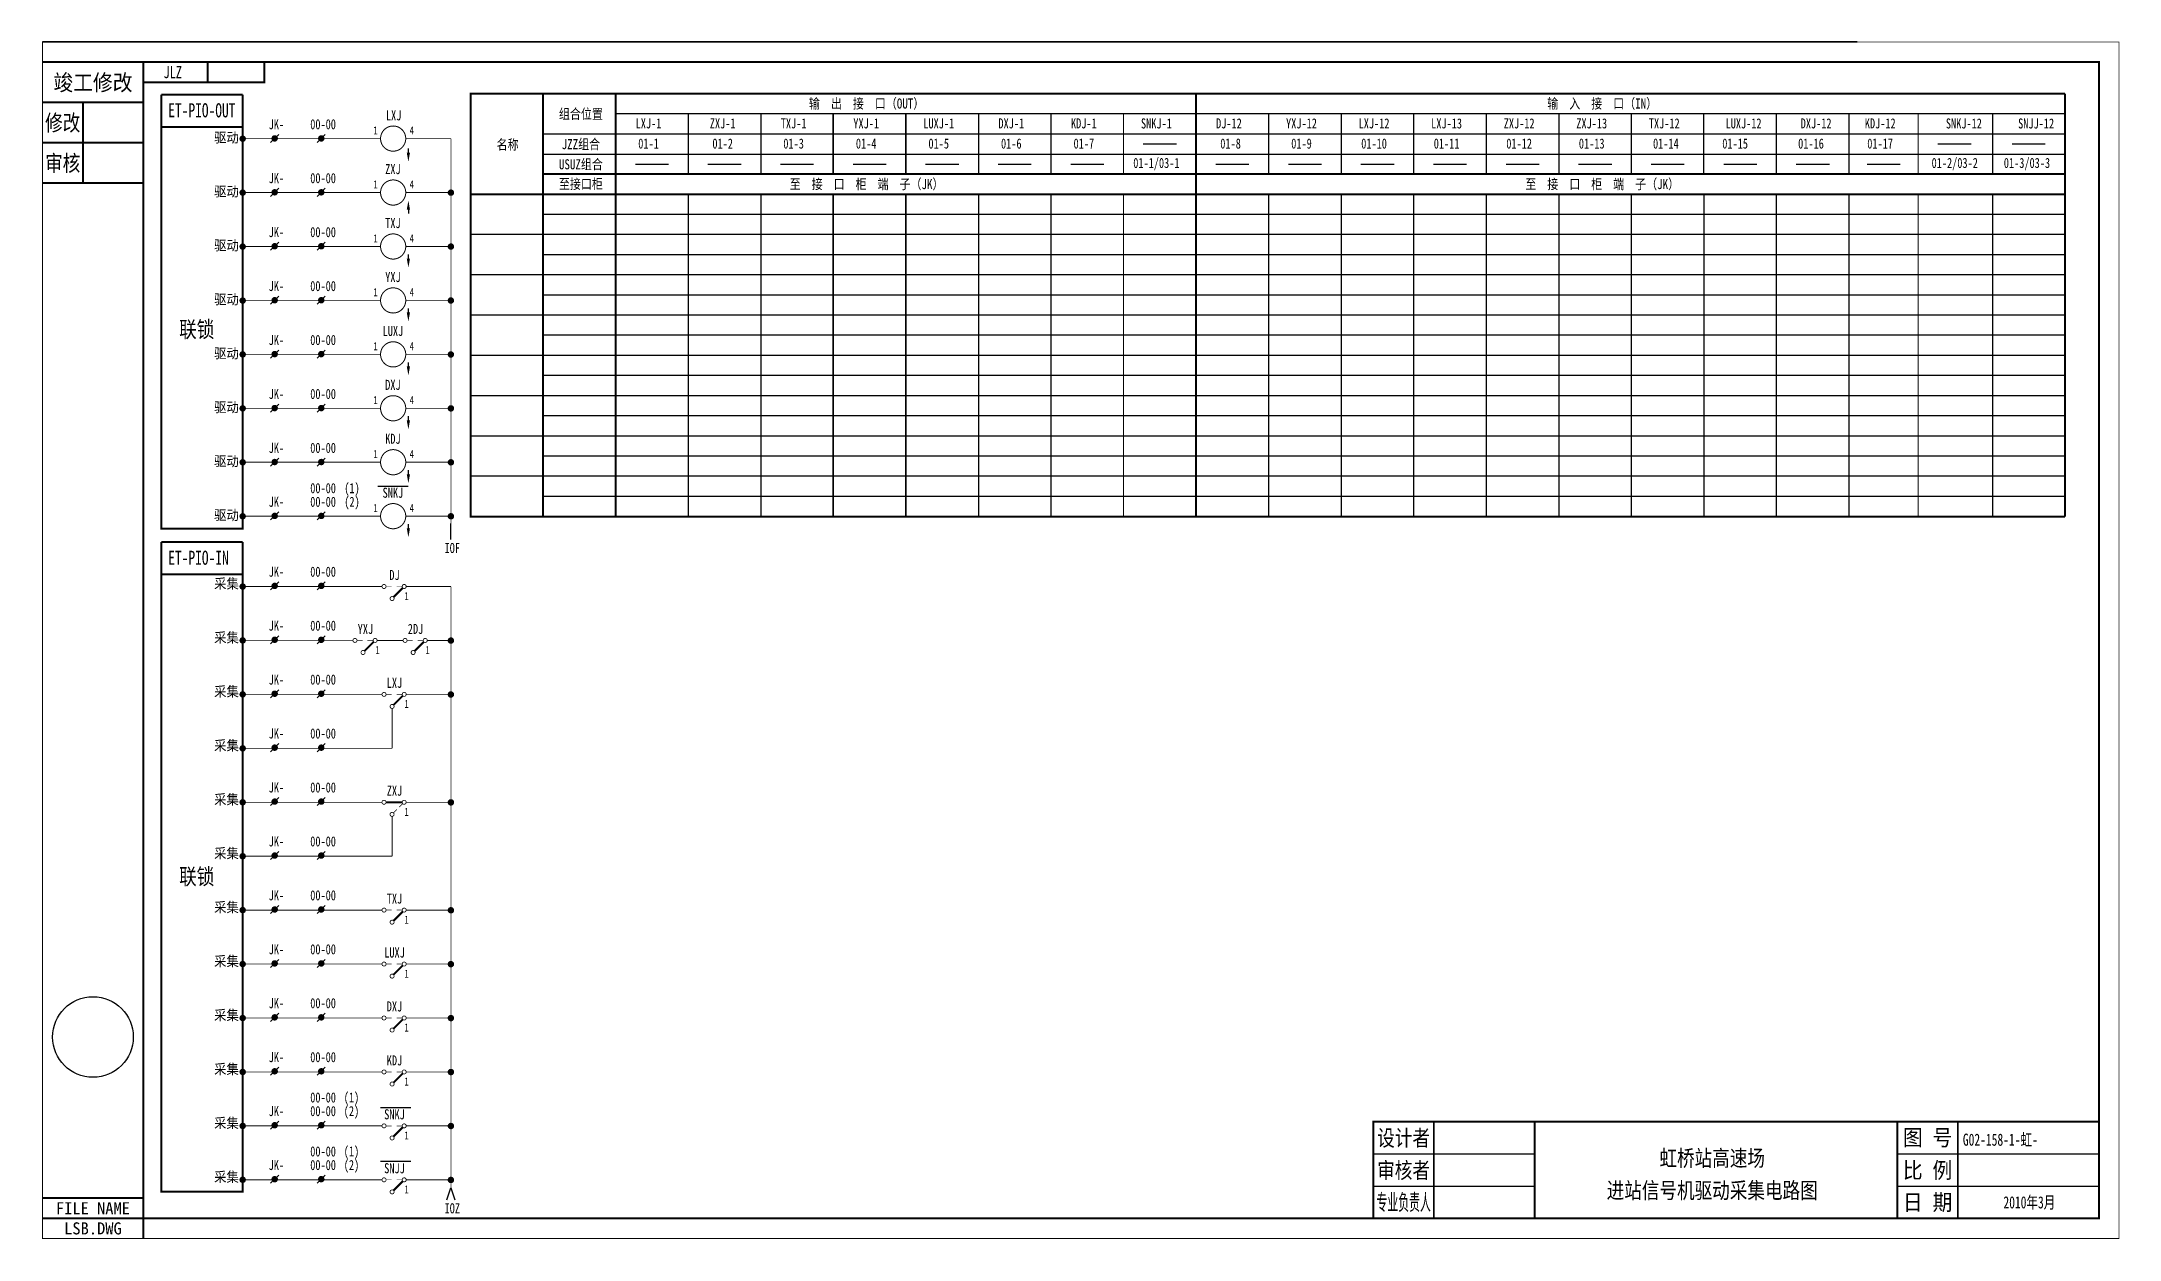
# Model space of a CAD drawing. Header units: millimetres. Extents: x -106 to 409, y -259 to 38.
import ezdxf
from ezdxf.enums import TextEntityAlignment as Align

# ---------------------------------------------------------------- set-up
doc = ezdxf.new("R2010")
doc.units = ezdxf.units.MM
doc.linetypes.add('DASHED', pattern=[0.75, 0.5, -0.25])
doc.layers.add('define', color=7, linetype='Continuous')
doc.styles.add('CHINESE', font='SimSun.ttf', dxfattribs={"width": 0.9})
doc.styles.add('ITALICC', font='txt', dxfattribs={"width": 0.75})
doc.styles.add('ST', font='SimSun.ttf')

# ---------------------------------------------------------------- blocks, each defined once
blk = doc.blocks.new('BZTB')
at = {"color": 7}
for p, q in [((0.23, 16), (40.23, 16)), ((130.23, 16), (180.23, 16)), ((0.23, 8), (40.23, 8)), ((130.23, 8), (180.23, 8))]:
    blk.add_line(p, q, dxfattribs=at)
at = {"color": 7, "const_width": 0.5}
blk.add_lwpolyline([(0.23, 0), (180.23, 0), (180.23, 24), (0.23, 24)], close=True, dxfattribs=at)
at = {"color": 7}
for points, const_width in [([(15.23, 24), (15.23, 0)], 0.4), ([(40.23, 24), (40.23, 0)], 0.5), ([(130.23, 24), (130.23, 0)], 0.5), ([(145.23, 24), (145.23, 0)], 0.4)]:
    blk.add_lwpolyline(points, dxfattribs=dict(at, const_width=const_width))
at = {"color": 7, "style": 'CHINESE'}
for s, width, p in [('设计者', 0.8, (7.73, 20)), ('图 号', 0.9, (137.73, 20)), ('审核者', 0.8, (7.73, 12)), ('比 例', 0.9, (137.73, 12)), ('日 期', 0.9, (137.73, 4))]:
    blk.add_text(s, height=4, dxfattribs=dict(at, width=width)).set_placement(p, align=Align.MIDDLE)
at = {"color": 7, "style": 'CHINESE', "width": 0.474609}
blk.add_text('专业负责人', height=4, dxfattribs=at).set_placement((1, 2), (14.5, 2), align=Align.FIT)
blk = doc.blocks.new('143')
at = {"const_width": 0.2}
for points in [[(-6, 0, 1), (-5, 0, 1)], [(-1, 0, 1), (0, 0, 1)], [(-4, -3, 1), (-3, -3, 1)]]:
    blk.add_lwpolyline(points, format="xyb", close=True, dxfattribs=at)
for points, const_width in [([(-5, 0), (-3.6, 0)], 0.15), ([(-2.4, 0), (-1, 0)], 0.15), ([(-0.85, -0.35), (-3.15, -2.65)], 0.5)]:
    blk.add_lwpolyline(points, dxfattribs=dict(const_width=const_width))
blk.add_lwpolyline([(-5.5, -1.3, 0, 0, 0), (-5.5, -2.3, 0.8, 0, 0), (-5.5, -4.5, 0, 0, 0)], format="xyseb")
at = {"width": 0.8}
for tag, p in [('RELAY', (-3, 2.2)), ('0', (0, -2))]:
    blk.add_attdef(tag, text='', height=2, dxfattribs=at).set_placement(p, align=Align.MIDDLE)
blk = doc.blocks.new('W21')
blk.add_line((-1, -1), (1, 1))
at = {"const_width": 0.8}
blk.add_lwpolyline([(-0.4, 0, 1), (0.4, 0, 1)], format="xyb", close=True, dxfattribs=at)
blk = doc.blocks.new('W22')
at = {"const_width": 0.8}
blk.add_lwpolyline([(-0.4, 0, 1), (0.4, 0, 1)], format="xyb", close=True, dxfattribs=at)
blk = doc.blocks.new('W54')
for p, q in [((0, 0), (3, 1)), ((3, -1), (0, 0))]:
    blk.add_line(p, q)
blk = doc.blocks.new('WK')
at = {"const_width": 0.5}
for points in [[(0, 0), (0, 5), (30, 5), (30, 0), (0, 0)], [(16, 0), (16, 5)]]:
    blk.add_lwpolyline(points, dxfattribs=at)
blk = doc.blocks.new('113')
at = {"const_width": 0.2}
for points in [[(-6, 0, 1), (-5, 0, 1)], [(-1, 0, 1), (0, 0, 1)], [(-4, -3, 1), (-3, -3, 1)]]:
    blk.add_lwpolyline(points, format="xyb", close=True, dxfattribs=at)
for points, const_width in [([(-5, 0), (-1, 0)], 0.5), ([(-2.3, -1.8), (-3.15, -2.65)], 0.15), ([(-0.85, -0.35), (-1.7, -1.2)], 0.15)]:
    blk.add_lwpolyline(points, dxfattribs=dict(const_width=const_width))
blk.add_lwpolyline([(-5.5, -4.5, 0, 0, 0), (-5.5, -3.5, 0.8, 0, 0), (-5.5, -1.3, 0, 0, 0)], format="xyseb")
at = {"width": 0.8}
for tag, p in [('RELAY', (-3, 2.2)), ('0', (0, -2))]:
    blk.add_attdef(tag, text='', height=2, dxfattribs=at).set_placement(p, align=Align.MIDDLE)
blk = doc.blocks.new('W53')
blk.add_line((0, 1), (0, 0))
blk.add_lwpolyline([(0, 3.25, 0, 0.8, 0), (0, 1, 0.8, 0.8, 0)], format="xyseb")
blk = doc.blocks.new('dlt_xhj_jl_qc_tb')
at = {"color": 0}
for p, q in [((360, 25), (0, 25)), ((36, -80), (36, 25)), ((36, -80), (36, 25)), ((36, -80), (36, 25)), ((395.58, 20), (36, 20)), ((54, 20), (54, 5)), ((72, 20), (72, 5)), ((90, 5), (90, 20)), ((90, 20), (90, 5)), ((108, 5), (108, 20)), ((108, 5), (108, 20)), ((108, 20), (108, 5)), ((126, 20), (126, 5)), ((144, 20), (144, 5)), ((198, 20), (198, 5)), ((216, 20), (216, 5)), ((234, 5), (234, 20)), ((252, 20), (252, 5)), ((270, 20), (270, 5)), ((288, 5), (288, 20)), ((306, 5), (306, 20)), ((324, 5), (324, 20)), ((342, 5), (342, 20)), ((377.58, 20), (377.58, 5)), ((395.58, 20), (395.58, -80)), ((18, 15), (395.58, 15)), ((166.89, 12.5), (175.11, 12.5)), ((364.04, 12.5), (372.26, 12.5)), ((382.47, 12.5), (390.68, 12.5)), ((18, 10), (395.58, 10)), ((40.89, 7.5), (49.11, 7.5)), ((58.89, 7.5), (67.11, 7.5)), ((76.89, 7.5), (85.11, 7.5)), ((94.89, 7.5), (103.11, 7.5)), ((112.89, 7.5), (121.11, 7.5)), ((130.89, 7.5), (139.11, 7.5)), ((148.89, 7.5), (157.11, 7.5)), ((184.89, 7.5), (193.11, 7.5)), ((202.89, 7.5), (211.11, 7.5)), ((220.89, 7.5), (229.11, 7.5)), ((238.89, 7.5), (247.11, 7.5)), ((256.89, 7.5), (265.11, 7.5)), ((274.89, 7.5), (283.11, 7.5)), ((292.89, 7.5), (301.11, 7.5)), ((310.89, 7.5), (319.11, 7.5)), ((328.89, 7.5), (337.11, 7.5)), ((346.47, 7.5), (354.68, 7.5)), ((360, 0), (36, 0)), ((54, 0), (54, -80)), ((72, 0), (72, -80)), ((90, 0), (90, -80)), ((90, -80), (90, 0)), ((108, 0), (108, -80)), ((108, -80), (108, 0)), ((108, -80), (108, 0)), ((126, 0), (126, -80)), ((144, 0), (144, -80)), ((180, 0), (180, -80)), ((198, 0), (198, -80)), ((216, 0), (216, -80)), ((234, -80), (234, 0)), ((252, 0), (252, -80)), ((270, 0), (270, -80)), ((288, -80), (288, 0)), ((306, 0), (306, -80)), ((324, -80), (324, 0)), ((342, -80), (342, 0)), ((377.58, 0), (377.58, -80)), ((395.58, -5), (18, -5)), ((395.58, -10), (0, -10)), ((395.58, -15), (18, -15)), ((395.58, -20), (0, -20)), ((395.58, -25), (18, -25)), ((395.58, -30), (0, -30)), ((395.58, -35), (18, -35)), ((395.58, -40), (0, -40)), ((395.58, -45), (18, -45)), ((395.58, -50), (0, -50)), ((395.58, -55), (18, -55)), ((395.58, -60), (0, -60)), ((395.58, -65), (18, -65)), ((395.58, -70), (0, -70)), ((395.58, -75), (18, -75)), ((360, -80), (90, -80))]:
    blk.add_line(p, q, dxfattribs=at)
for points, const_width in [([(395.58, 25), (0, 25), (0, -80), (395.58, -80)], 0.5), ([(36, 25), (36, -80)], 0.5), ([(180, 25), (180, -80)], 0.5), ([(395.58, 25), (395.58, -80)], 0.5), ([(162, 20), (162, 5)], 0.3), ([(359.15, 20), (359.15, 5)], 0.3), ([(18, 5), (395.58, 5)], 0.5), ([(360, 0), (0, 0)], 0.5), ([(18.27, 0), (395.58, 0)], 0.5), ([(162, 0), (162, -80)], 0.3), ([(359.15, 0), (359.15, -80)], 0.3)]:
    blk.add_lwpolyline(points, dxfattribs=dict(at, const_width=const_width))
at = {"const_width": 0.5}
blk.add_lwpolyline([(18, 25), (18, -80)], dxfattribs=at)
at = {"color": 0}
for s, style, width, p in [('组合位置', 'CHINESE', 0.8, (27.38, 20.02)), ('输  出  接  口（OUT）', 'CHINESE', 0.8, (98.26, 22.58)), ('输  入  接  口（IN）', 'CHINESE', 0.8, (280.76, 22.58)), ('LXJ-1', 'ITALICC', 0.75, (44.15, 17.58)), ('ZXJ-1', 'ITALICC', 0.75, (62.55, 17.58)), ('TXJ-1', 'ITALICC', 0.75, (80.15, 17.58)), ('YXJ-1', 'ITALICC', 0.75, (98.15, 17.58)), ('LUXJ-1', 'ITALICC', 0.75, (116.15, 17.58)), ('DXJ-1', 'ITALICC', 0.75, (134.15, 17.58)), ('KDJ-1', 'ITALICC', 0.75, (152.15, 17.58)), ('SNKJ-1', 'ITALICC', 0.75, (170.15, 17.58)), ('DJ-12', 'ITALICC', 0.75, (188.15, 17.58)), ('YXJ-12', 'ITALICC', 0.75, (206.15, 17.58)), ('LXJ-12', 'ITALICC', 0.75, (224.15, 17.58)), ('LXJ-13', 'ITALICC', 0.75, (242.15, 17.58)), ('ZXJ-12', 'ITALICC', 0.75, (260.15, 17.58)), ('ZXJ-13', 'ITALICC', 0.75, (278.15, 17.58)), ('TXJ-12', 'ITALICC', 0.75, (296.15, 17.58)), ('LUXJ-12', 'ITALICC', 0.75, (315.82, 17.58)), ('DXJ-12', 'ITALICC', 0.75, (333.82, 17.58)), ('KDJ-12', 'ITALICC', 0.75, (349.73, 17.58)), ('SNKJ-12', 'ITALICC', 0.75, (370.48, 17.58)), ('SNJJ-12', 'ITALICC', 0.75, (388.4, 17.58)), ('名称', 'CHINESE', 0.8, (9.19, 12.37)), ('JZZ组合', 'CHINESE', 0.8, (27.38, 12.5)), ('USUZ组合', 'CHINESE', 0.8, (27.38, 7.5)), ('01-1/03-1', 'ITALICC', 0.75, (170.15, 7.58)), ('至接口柜', 'CHINESE', 0.8, (27.38, 2.62)), ('至  接  口  柜  端  子（JK）', 'CHINESE', 0.8, (98.26, 2.58)), ('至  接  口  柜  端  子（JK）', 'CHINESE', 0.8, (280.76, 2.58))]:
    blk.add_text(s, height=2.5, dxfattribs=dict(at, style=style, width=width)).set_placement(p, align=Align.MIDDLE)
at = {"color": 3, "style": 'ITALICC', "width": 0.75}
for s, p in [('01-1', (44.15, 12.58)), ('01-2', (62.55, 12.58)), ('01-3', (80.15, 12.58)), ('01-4', (98.15, 12.58)), ('01-5', (116.15, 12.58)), ('01-6', (134.15, 12.58)), ('01-7', (152.15, 12.58)), ('01-8', (188.55, 12.58)), ('01-9', (206.15, 12.58)), ('01-10', (224.15, 12.58)), ('01-11', (242.15, 12.58)), ('01-12', (260.15, 12.58)), ('01-13', (278.15, 12.58)), ('01-14', (296.55, 12.58)), ('01-15', (313.73, 12.58)), ('01-16', (332.55, 12.58)), ('01-17', (349.7, 12.58)), ('01-2/03-2', (368.21, 7.58)), ('01-3/03-3', (386.13, 7.58))]:
    blk.add_text(s, height=2.5, dxfattribs=at).set_placement(p, align=Align.MIDDLE)

msp = doc.modelspace()

# ---------------------------------------------------------------- linework, layer by layer
at = {"color": 0}
for p, q in [((343.97, 37.82), (-106.18, 37.82)), ((-106.18, 37.82), (343.97, 37.82)), ((-22.97, -72.46), (-15.48, -72.46)), ((-22.34, -226.67), (-14.85, -226.67)), ((-22.34, -239.98), (-14.85, -239.98))]:
    msp.add_line(p, q, dxfattribs=at)
at = {"color": 0, "const_width": 0.2}
msp.add_lwpolyline([(-106.18, -259.18), (408.97, -259.18), (408.97, 37.82), (-106.18, 37.82)], close=True, dxfattribs=at)
at = {"color": 0}
for points in [[(-106.18, 32.82, 0.5, 0.5, 0), (-81.18, 32.82, 0.5, 0.5, 0)], [(-106.18, 22.82, 0.5, 0.5, 0), (-81.18, 22.82, 0.5, 0.5, 0)], [(-96.18, 2.82, 0.5, 0.5, 0), (-96.18, 22.82, 0.5, 0.5, 0)], [(-76.72, 24.74, 0.5, 0.5, 0), (-56.5, 24.74, 0.5, 0.5, 0)], [(-76.72, 16.74, 0.5, 0.5, 0), (-56.5, 16.74, 0.5, 0.5, 0)], [(-106.18, 12.82, 0.5, 0.5, 0), (-81.18, 12.82, 0.5, 0.5, 0)], [(-22.33, 13.82, 0.2, 0.2, 0), (-56.52, 13.82, 0.2, 0.2, 0)], [(-106.18, 2.82, 0.5, 0.5, 0), (-81.18, 2.82, 0.5, 0.5, 0)], [(-22.33, 0.43, 0.2, 0.2, 0), (-56.52, 0.43, 0.2, 0.2, 0)], [(-22.33, -12.95, 0.2, 0.2, 0), (-56.52, -12.95, 0.2, 0.2, 0)], [(-22.33, -26.34, 0.2, 0.2, 0), (-56.52, -26.34, 0.2, 0.2, 0)], [(-22.33, -39.73, 0.2, 0.2, 0), (-56.52, -39.73, 0.2, 0.2, 0)], [(-22.33, -53.12, 0.2, 0.2, 0), (-56.52, -53.12, 0.2, 0.2, 0)], [(-22.33, -66.51, 0.2, 0.2, 0), (-56.52, -66.51, 0.2, 0.2, 0)], [(-22.33, -79.9, 0.2, 0.2, 0), (-56.52, -79.9, 0.2, 0.2, 0)], [(-76.72, -86.33, 0.5, 0.5, 0), (-56.5, -86.33, 0.5, 0.5, 0)], [(-76.72, -94.33, 0.5, 0.5, 0), (-56.5, -94.33, 0.5, 0.5, 0)], [(-21.96, -97.35, 0.2, 0.2, 0), (-56.5, -97.35, 0.2, 0.2, 0)], [(-29.24, -110.74, 0.2, 0.2, 0), (-56.5, -110.74, 0.2, 0.2, 0)], [(-22.03, -124.13, 0.2, 0.2, 0), (-56.5, -124.13, 0.2, 0.2, 0)], [(-22.03, -150.91, 0.2, 0.2, 0), (-56.5, -150.91, 0.2, 0.2, 0)], [(-22.03, -177.68, 0.2, 0.2, 0), (-56.5, -177.68, 0.2, 0.2, 0)], [(-22.03, -191.07, 0.2, 0.2, 0), (-56.5, -191.07, 0.2, 0.2, 0)], [(-22.03, -204.46, 0.2, 0.2, 0), (-56.5, -204.46, 0.2, 0.2, 0)], [(-22.03, -217.85, 0.2, 0.2, 0), (-56.5, -217.85, 0.2, 0.2, 0)], [(-22.03, -231.24, 0.2, 0.2, 0), (-56.5, -231.24, 0.2, 0.2, 0)], [(-22.03, -244.63, 0.2, 0.2, 0), (-56.5, -244.63, 0.2, 0.2, 0)], [(-106.18, -249.18, 0.5, 0.5, 0), (-81.18, -249.18, 0.5, 0.5, 0)]]:
    msp.add_lwpolyline(points, format="xyseb", dxfattribs=at)
msp.add_lwpolyline([(-81.18, -254.18, 0.5, 0.5, 0), (403.97, -254.18, 0.5, 0.5, 0), (403.97, 32.82, 0.5, 0.5, 0), (-81.18, 32.82, 0.5, 0.5, 0)], format="xyseb", close=True, dxfattribs=at)
for points, const_width in [([(-76.72, 24.74), (-76.72, -82.99), (-56.5, -82.99), (-56.5, 24.74)], 0.5), ([(-4.87, 13.82), (-16.08, 13.82)], 0.2), ([(-4.87, -82.48), (-4.87, 13.82)], 0.2), ([(-4.87, 0.43), (-16.08, 0.43)], 0.2), ([(-4.87, -12.95), (-16.08, -12.95)], 0.2), ([(-4.87, -26.34), (-16.08, -26.34)], 0.2), ([(-4.87, -39.73), (-16.08, -39.73)], 0.2), ([(-4.87, -53.12), (-16.08, -53.12)], 0.2), ([(-4.87, -66.51), (-16.08, -66.51)], 0.2), ([(-4.87, -79.9), (-16.08, -79.9)], 0.2), ([(-76.72, -86.33), (-76.72, -247.59), (-56.5, -247.59), (-56.5, -86.33)], 0.5), ([(-4.87, -97.36), (-15.97, -97.36)], 0.2), ([(-4.87, -246.72), (-4.87, -97.36)], 0.2), ([(-16.77, -110.75), (-23.18, -110.75)], 0.2), ([(-4.87, -110.75), (-10.73, -110.75)], 0.2), ([(-19.46, -137.52), (-19.46, -127.63)], 0.2), ([(-4.87, -124.14), (-15.97, -124.14)], 0.2), ([(-19.46, -137.52), (-56.5, -137.52)], 0.2), ([(-19.46, -164.3), (-19.46, -154.41)], 0.2), ([(-4.87, -150.91), (-15.97, -150.91)], 0.2), ([(-19.46, -164.3), (-56.5, -164.3)], 0.2), ([(-4.87, -177.69), (-15.97, -177.69)], 0.2), ([(-4.87, -191.08), (-15.97, -191.08)], 0.2), ([(-4.87, -204.47), (-15.97, -204.47)], 0.2), ([(-4.87, -217.86), (-15.97, -217.86)], 0.2), ([(-4.87, -231.24), (-15.97, -231.24)], 0.2), ([(-4.87, -244.63), (-15.97, -244.63)], 0.2), ([(-81.18, -259.18), (-81.18, -254.18), (-106.18, -254.18)], 0.5)]:
    msp.add_lwpolyline(points, dxfattribs=dict(at, const_width=const_width))
at = {"color": 0, "const_width": 0.25}
for points in [[(-19.2, 10.7, 1), (-19.2, 16.95, 1)], [(-19.2, -2.69, 1), (-19.2, 3.56, 1)], [(-19.2, -16.08, 1), (-19.2, -9.83, 1)], [(-19.2, -29.47, 1), (-19.2, -23.22, 1)], [(-19.2, -42.86, 1), (-19.2, -36.61, 1)], [(-19.2, -56.24, 1), (-19.2, -49.99, 1)], [(-19.2, -69.63, 1), (-19.2, -63.38, 1)], [(-19.2, -83.02, 1), (-19.2, -76.77, 1)]]:
    msp.add_lwpolyline(points, format="xyb", close=True, dxfattribs=at)
at = {"color": 0}
msp.add_lwpolyline([(-4.87, -85.72), (-4.87, -81.72)], dxfattribs=at)
msp.add_circle((-93.68, -209.18), 10, dxfattribs=at)

# ---------------------------------------------------------------- block references
for name, p in [('WK', (-81.18, 27.82)), ('W22', (-56.53, 13.8)), ('W21', (-48.59, 13.87)), ('W21', (-37.03, 13.87)), ('W22', (-56.53, 0.41)), ('W21', (-48.59, 0.49)), ('W21', (-37.03, 0.49)), ('W22', (-4.87, 0.41)), ('W53', (-15.42, -4.81)), ('W22', (-56.53, -12.98)), ('W21', (-48.59, -12.9)), ('W21', (-37.03, -12.9)), ('W22', (-4.87, -12.98)), ('W22', (-56.53, -26.37)), ('W21', (-48.59, -26.29)), ('W21', (-37.03, -26.29)), ('W22', (-4.87, -26.37)), ('W22', (-56.53, -39.76)), ('W21', (-48.59, -39.68)), ('W21', (-37.03, -39.68)), ('W22', (-4.87, -39.76)), ('W22', (-56.53, -53.14)), ('W21', (-48.59, -53.07)), ('W21', (-37.03, -53.07)), ('W22', (-4.87, -53.14)), ('W22', (-56.53, -66.53)), ('W21', (-48.59, -66.46)), ('W21', (-37.03, -66.46)), ('W22', (-4.87, -66.53)), ('W22', (-56.53, -79.92)), ('W21', (-48.59, -79.84)), ('W21', (-37.03, -79.84)), ('W22', (-4.87, -79.92)), ('W22', (-56.53, -97.36)), ('W21', (-48.59, -97.2)), ('W21', (-37.03, -97.2)), ('143', (-15.96, -97.35)), ('W22', (-56.53, -110.75)), ('W21', (-48.59, -110.59)), ('W21', (-37.03, -110.59)), ('143', (-23.17, -110.74)), ('143', (-10.74, -110.74)), ('W22', (-4.87, -110.77)), ('W22', (-56.53, -124.14)), ('W21', (-48.59, -123.97)), ('W21', (-37.03, -123.97)), ('143', (-15.96, -124.13)), ('W22', (-4.87, -124.16)), ('W22', (-56.53, -137.53)), ('W21', (-48.59, -137.36)), ('W21', (-37.03, -137.36)), ('W22', (-56.53, -150.91)), ('W21', (-48.59, -150.75)), ('W21', (-37.03, -150.75)), ('W22', (-4.87, -150.94)), ('W22', (-56.53, -164.3)), ('W21', (-48.59, -164.14)), ('W21', (-37.03, -164.14)), ('W22', (-56.53, -177.69)), ('W21', (-48.59, -177.53)), ('W21', (-37.03, -177.53)), ('143', (-15.96, -177.68)), ('W22', (-4.87, -177.72)), ('W22', (-56.53, -191.08)), ('W21', (-48.59, -190.92)), ('W21', (-37.03, -190.92)), ('143', (-15.96, -191.07)), ('W22', (-4.87, -191.1)), ('W22', (-56.53, -204.47)), ('W21', (-48.59, -204.3)), ('W21', (-37.03, -204.3)), ('143', (-15.96, -204.46)), ('W22', (-4.87, -204.49)), ('W22', (-56.53, -217.86)), ('W21', (-48.59, -217.69)), ('W21', (-37.03, -217.69)), ('143', (-15.96, -217.85)), ('W22', (-4.87, -217.88)), ('W22', (-56.53, -231.24)), ('W21', (-48.59, -231.08)), ('W21', (-37.03, -231.08)), ('143', (-15.96, -231.24)), ('W22', (-4.87, -231.27)), ('BZTB', (223.75, -254.18)), ('W22', (-56.53, -244.63)), ('W21', (-48.59, -244.47)), ('W21', (-37.03, -244.47)), ('143', (-15.96, -244.63)), ('W22', (-4.87, -244.66))]:
    msp.add_blockref(name, p, dxfattribs=at)
at = {"color": 0, "rotation": 180}
for p in [(-15.42, 11.33), (-15.42, -14.94), (-15.42, -28.33), (-15.42, -41.72), (-15.42, -55.11), (-15.42, -68.5), (-15.42, -81.89)]:
    msp.add_blockref('W53', p, dxfattribs=at)
msp.add_blockref('113', (-15.97, -150.91))
at = {"color": 0, "linetype": 'DASHED', "rotation": 270}
msp.add_blockref('W54', (-4.87, -246.63), dxfattribs=at)
at = {"layer": 'define'}
msp.add_blockref('dlt_xhj_jl_qc_tb', (0, 0), dxfattribs=at)

# ---------------------------------------------------------------- texts
at = {"color": 0, "style": 'ITALICC', "width": 0.75}
msp.add_text('JLZ', height=3, dxfattribs=at).set_placement((-76.18, 30.32), align=Align.MIDDLE_LEFT)
at = {"color": 0, "style": 'CHINESE'}
for s, width, p in [('竣工修改', 0.9, (-93.68, 27.82)), ('修改', 0.8, (-101.18, 17.82)), ('审核', 0.8, (-101.18, 7.82))]:
    msp.add_text(s, height=4, dxfattribs=dict(at, width=width)).set_placement(p, align=Align.MIDDLE)
for s, height, width, p in [('ET-PIO-OUT', 3.5, 0.7, (-74.99, 19.1)), ('联锁', 4, 0.8, (-72.3, -35.53)), ('ET-PIO-IN', 3.5, 0.7, (-74.99, -91.97)), ('联锁', 4, 0.8, (-72.3, -171.34))]:
    msp.add_text(s, height=height, dxfattribs=dict(at, width=width)).set_placement(p)
at = {"color": 0}
for s, height, width, p in [('LXJ', 2.5, 0.75, (-19.08, 18.35)), ('1', 2, 0.8, (-23.58, 14.85)), ('4', 2, 0.8, (-14.58, 14.85)), ('ZXJ', 2.5, 0.75, (-19.26, 5)), ('1', 2, 0.8, (-23.58, 1.46)), ('4', 2, 0.8, (-14.58, 1.46)), ('1', 2, 0.8, (-23.58, -11.93)), ('TXJ', 2.5, 0.75, (-19.26, -8.39)), ('4', 2, 0.8, (-14.58, -11.93)), ('YXJ', 2.5, 0.75, (-19.26, -21.78)), ('1', 2, 0.8, (-23.58, -25.32)), ('4', 2, 0.8, (-14.58, -25.32)), ('LUXJ', 2.5, 0.75, (-19.26, -35.16)), ('1', 2, 0.8, (-23.58, -38.71)), ('4', 2, 0.8, (-14.58, -38.71)), ('DXJ', 2.5, 0.75, (-19.26, -48.55)), ('1', 2, 0.8, (-23.58, -52.09)), ('4', 2, 0.8, (-14.58, -52.09)), ('KDJ', 2.5, 0.75, (-19.26, -61.94)), ('1', 2, 0.8, (-23.58, -65.48)), ('4', 2, 0.8, (-14.58, -65.48)), ('1', 2, 0.8, (-23.58, -78.87)), ('SNKJ', 2.5, 0.75, (-19.26, -75.33)), ('4', 2, 0.8, (-14.58, -78.87)), ('DJ', 2.5, 0.75, (-18.87, -95.74)), ('1', 2, 0.8, (-15.87, -100.74)), ('YXJ', 2.5, 0.75, (-26.08, -109.13)), ('2DJ', 2.5, 0.75, (-13.65, -109.13)), ('1', 2, 0.8, (-23.08, -114.13)), ('1', 2, 0.8, (-10.65, -114.13)), ('LXJ', 2.5, 0.75, (-18.87, -122.51)), ('1', 2, 0.8, (-15.87, -127.51)), ('ZXJ', 2.5, 0.75, (-18.87, -149.29)), ('1', 2, 0.8, (-15.87, -154.29)), ('TXJ', 2.5, 0.75, (-18.87, -176.07)), ('1', 2, 0.8, (-15.87, -181.07)), ('LUXJ', 2.5, 0.75, (-18.87, -189.46)), ('1', 2, 0.8, (-15.87, -194.46)), ('DXJ', 2.5, 0.75, (-18.87, -202.84)), ('1', 2, 0.8, (-15.87, -207.84)), ('KDJ', 2.5, 0.75, (-18.87, -216.23)), ('1', 2, 0.8, (-15.87, -221.23)), ('SNKJ', 2.5, 0.75, (-18.87, -229.62)), ('1', 2, 0.8, (-15.87, -234.62)), ('SNJJ', 2.5, 0.75, (-18.87, -243.01)), ('1', 2, 0.8, (-15.87, -248.01))]:
    msp.add_text(s, height=height, dxfattribs=dict(at, width=width)).set_placement(p, align=Align.CENTER)
at = {"color": 0, "style": 'CHINESE', "width": 0.9}
for s, p in [('驱动', (-60.55, 12.84)), ('驱动', (-60.55, -0.55)), ('驱动', (-60.55, -13.93)), ('驱动', (-60.55, -27.32)), ('驱动', (-60.55, -40.71)), ('驱动', (-60.55, -54.1)), ('驱动', (-60.55, -67.49)), ('驱动', (-60.55, -80.88)), ('采集', (-60.55, -97.89)), ('采集', (-60.55, -111.28)), ('采集', (-60.55, -124.67)), ('采集', (-60.55, -138.06)), ('采集', (-60.55, -151.45)), ('采集', (-60.55, -164.83)), ('采集', (-60.55, -178.22)), ('采集', (-60.55, -191.61)), ('采集', (-60.55, -205)), ('采集', (-60.55, -218.39)), ('采集', (-60.55, -231.78)), ('采集', (-60.55, -245.16))]:
    msp.add_text(s, height=2.5, dxfattribs=at).set_placement(p, align=Align.CENTER)
at = {"color": 0, "width": 0.75}
for s, p in [('JK-', (-50.08, 16.14)), ('00-00', (-39.77, 16.14)), ('JK-', (-50.08, 2.76)), ('00-00', (-39.77, 2.76)), ('JK-', (-50.08, -10.63)), ('00-00', (-39.77, -10.63)), ('JK-', (-50.08, -24.02)), ('00-00', (-39.77, -24.02)), ('JK-', (-50.08, -37.41)), ('00-00', (-39.77, -37.41)), ('JK-', (-50.08, -50.8)), ('00-00', (-39.77, -50.8)), ('JK-', (-50.08, -64.19)), ('00-00', (-39.77, -64.19)), ('00-00', (-39.77, -74.19)), ('(1)', (-31.32, -74.19)), ('JK-', (-50.08, -77.57)), ('00-00', (-39.77, -77.57)), ('(2)', (-31.32, -77.57)), ('JK-', (-50.08, -94.93)), ('00-00', (-39.77, -94.93)), ('JK-', (-50.08, -108.32)), ('00-00', (-39.77, -108.32)), ('JK-', (-50.08, -121.7)), ('00-00', (-39.77, -121.7)), ('JK-', (-50.08, -135.09)), ('00-00', (-39.77, -135.09)), ('JK-', (-50.08, -148.48)), ('00-00', (-39.77, -148.48)), ('JK-', (-50.08, -161.87)), ('00-00', (-39.77, -161.87)), ('JK-', (-50.08, -175.26)), ('00-00', (-39.77, -175.26)), ('JK-', (-50.08, -188.65)), ('00-00', (-39.77, -188.65)), ('JK-', (-50.08, -202.03)), ('00-00', (-39.77, -202.03)), ('JK-', (-50.08, -215.42)), ('00-00', (-39.77, -215.42)), ('JK-', (-50.08, -228.81)), ('00-00', (-39.77, -225.43)), ('00-00', (-39.77, -228.81)), ('(1)', (-31.45, -225.43)), ('(2)', (-31.45, -228.81)), ('00-00', (-39.77, -238.82)), ('(1)', (-31.45, -238.82)), ('JK-', (-50.08, -242.2)), ('00-00', (-39.77, -242.2)), ('(2)', (-31.45, -242.2))]:
    msp.add_text(s, height=2.5, dxfattribs=at).set_placement(p)
for s, p in [('IOF', (-6.44, -87.8)), ('IOZ', (-6.44, -251.7))]:
    msp.add_text(s, height=2.5, dxfattribs=at).set_placement(p, align=Align.MIDDLE_LEFT)
at = {"color": 0, "style": 'CHINESE'}
for s, p in [('FILE NAME', (-93.68, -251.68)), ('LSB.DWG', (-93.68, -256.68))]:
    msp.add_text(s, height=3, dxfattribs=at).set_placement(p, align=Align.MIDDLE)
at = {"layer": 'define', "color": 5}
for s, height, style, width, p in [('虹桥站高速场', 4, 'CHINESE', 0.8, (308.04, -239.18, 0)), ('进站信号机驱动采集电路图', 4, 'CHINESE', 0.8, (308.04, -247.18, 0)), ('2010年3月', 3, 'ST', 0.7, (386.73, -250.16))]:
    msp.add_text(s, height=height, dxfattribs=dict(at, style=style, width=width)).set_placement(p, align=Align.MIDDLE)
at = {"layer": 'define', "color": 5, "style": 'ST', "width": 0.7}
msp.add_text('G02-158-1-虹-', height=3, dxfattribs=at).set_placement((370.23, -236.16))

doc.saveas('drawing.dxf')
